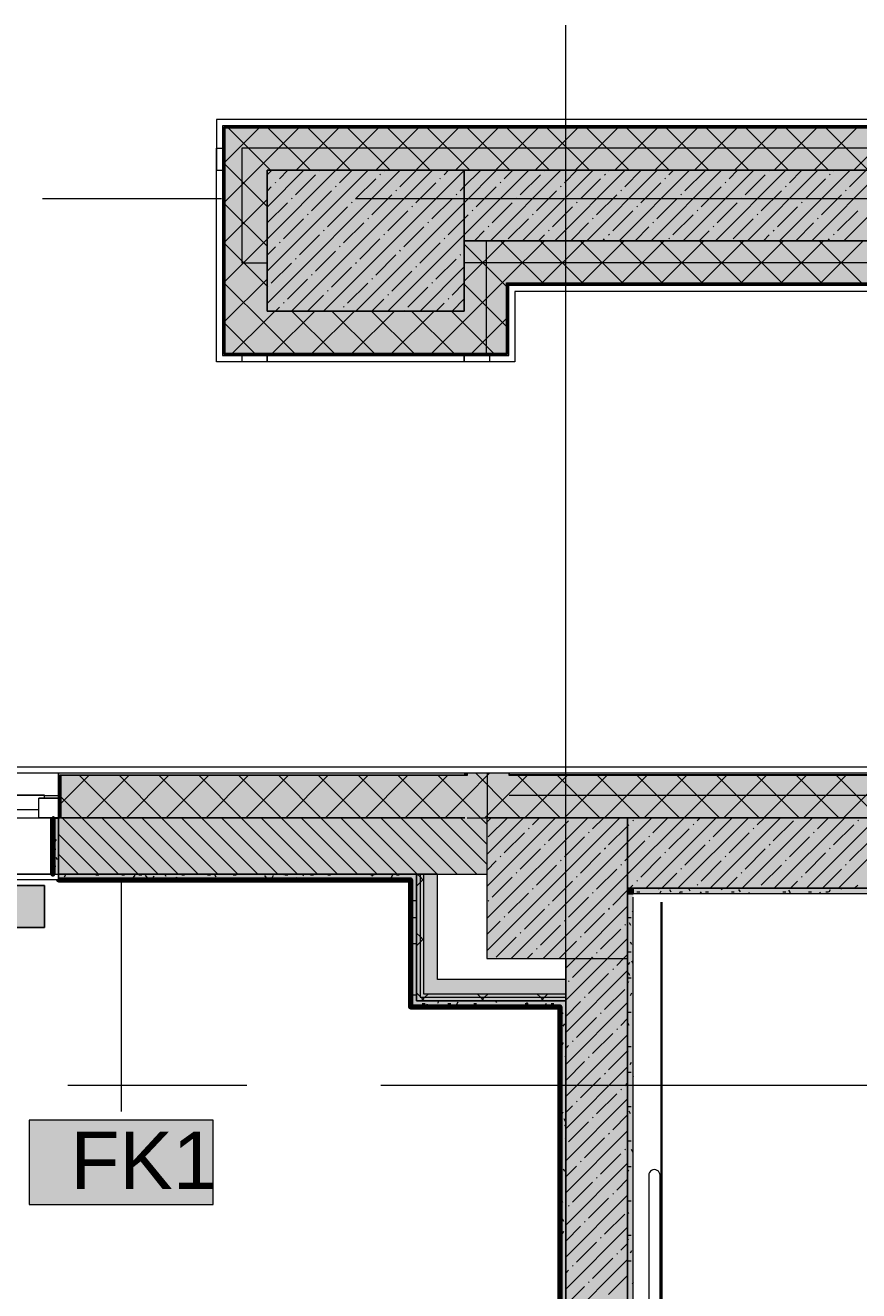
# Model space of a CAD drawing. Header units: millimetres. Extents: x -3817 to 677485, y -22715 to 103890.
# Drawn here: x 119536 to 122494, y 19331 to 23826 of the extents above; entities that cross this region are included whole.
import ezdxf

# ---------------------------------------------------------------- set-up
doc = ezdxf.new("R2010")
doc.units = ezdxf.units.MM
doc.layers.add('PDF _Геометрия', color=7, linetype='Continuous', true_color=0x1d1d1d)
doc.layers.add('PDF _Сплошная заливка', color=7, linetype='Continuous', true_color=0xffffff)
doc.layers.add('PDF _Текст', color=7, linetype='Continuous')
doc.styles.add('PDF GOST-Common', font='arial.ttf')

msp = doc.modelspace()

# ---------------------------------------------------------------- hatches: boundary and pattern name
at = {"layer": 'PDF _Сплошная заливка', "transparency": 33554559}
for points in [[(125323.6, 23311.4), (125323.6, 23461.3), (120243.6, 23461.3), (120243.6, 23311.4), (124692.7, 23311.4)], [(125073.6, 23061.4), (125073.6, 23311.4), (121093.6, 23311.4), (121093.6, 23061.4), (124692.7, 23061.4)], [(125073.6, 22911.3), (125073.6, 23061.4), (121243.6, 23061.4), (121243.6, 22911.3), (124923.6, 22911.3)], [(121103.6, 21011.3), (121253.6, 21011.3), (121253.6, 21169.3), (121103.6, 21169.3), (121103.6, 21161.3)], [(122031.5, 21011.3), (124923.6, 21011.3), (124923.6, 21161.3), (121253.6, 21161.3), (121253.6, 21011.3), (121673.6, 21011.3)], [(125053.6, 20761.3), (125073.6, 20761.3), (125073.6, 21011.3), (121673.6, 21011.3), (121673.6, 20761.3), (124848.6, 20761.3)], [(125053.6, 20741.3), (125073.6, 20741.3), (125073.6, 20761.3), (121694.1, 20761.3), (121694.1, 20741.3), (124692.7, 20741.3)], [(121433.6, 15831.3), (121453.6, 15831.3), (121453.6, 20361.3), (121433.6, 20361.3), (121433.6, 15844.4)]]:
    msp.add_hatch(color=256, dxfattribs=at).paths.add_polyline_path(points)
h = msp.add_hatch(color=256, dxfattribs=at)
h.paths.add_polyline_path([(116708.9, 21011.3), (118445.6, 21011.3), (118445.6, 21161.3), (115744, 21161.3), (115744, 21011.3), (116344, 21011.3)], flags=0)
h.paths.add_polyline_path([(121103.6, 21011.3), (121103.6, 21161.3), (119661.6, 21161.3), (119661.6, 21011.3), (121095.6, 21011.3)], flags=0)
h.paths.add_polyline_path([(113089, 21085.3), (113089, 21161.3), (113034, 21161.3), (113049.7, 21139.7)], flags=0)
h = msp.add_hatch(color=256, dxfattribs=at)
h.paths.add_polyline_path([(118253.6, 20811.3), (118453.6, 20811.3), (118453.6, 21011.3), (118253.6, 21009.3)], flags=0)
h.paths.add_polyline_path([(121173.6, 20811.3), (121173.6, 21011.3), (119653.6, 21011.3), (119653.6, 20811.3), (120700.8, 20811.3)], flags=0)
h = msp.add_hatch(color=256, dxfattribs=at)
h.paths.add_polyline_path([(120700.8, 20791.3), (120904.2, 20791.3), (120904.2, 20811.3), (119653.6, 20811.3), (119653.6, 20791.3)], flags=0)
h.paths.add_polyline_path([(118274.6, 20791.3), (118453.6, 20791.3), (118453.6, 20811.3), (118253.6, 20811.3), (118253.6, 20791.3), (118273.6, 20791.3)], flags=0)
h = msp.add_hatch(color=256, dxfattribs=at)
h.paths.add_polyline_path([(121673.6, 12511.4), (121693.6, 12511.4), (121693.6, 12711.4), (121681.6, 12711.4), (121679.7, 12656.3), (121673.6, 12656.3)], flags=0)
h.paths.add_polyline_path([(121693.6, 14161.3), (121693.6, 20741.3), (121673.6, 20741.3), (121673.7, 14216.3), (121681.6, 14216.3), (121681.6, 14161.3)], flags=0)
h = msp.add_hatch(color=256, dxfattribs=at)
h.paths.add_polyline_path([(121673.6, 12291.4), (121673.6, 12711.4), (121453.6, 12711.4), (121453.6, 12291.4)], flags=0)
h.paths.add_polyline_path([(121623.6, 14161.3), (121673.6, 14161.3), (121673.6, 15311.3), (121453.6, 15311.3), (121453.6, 14161.3), (121593.6, 14161.3)], flags=0)
h.paths.add_polyline_path([(121465.6, 15811.3), (121673.6, 15811.3), (121673.6, 20511.3), (121453.6, 20511.3), (121453.6, 15811.3)], flags=0)
at = {"layer": 'PDF _Сплошная заливка', "true_color": 0xe7e7e7, "transparency": 33554559}
msp.add_hatch(color=254, dxfattribs=at).paths.add_polyline_path([(120949.2, 20386.3), (121453.6, 20386.3), (121453.6, 20436.3), (120949.2, 20436.3), (120949.2, 20400.4)])

# ---------------------------------------------------------------- linework, layer by layer
at = {"layer": 'PDF _Геометрия', "color": 253, "lineweight": 9, "true_color": 0xaaaaaa}
for points in [[(121453.6, 19059.5), (121453.6, 21326.4), (121453.6, 23826.4)], [(119596.4, 23211.3), (120231.4, 23211.3)], [(120707.7, 23211.3), (122823.6, 23211.3), (125323.6, 23211.3)], [(119653.6, 21081.3), (119583.6, 21081.3)], [(118453.6, 21011.3), (119653.6, 21011.3)], [(121673.6, 19061.3), (121673.6, 19261.3), (121748.6, 19261.3), (121673.6, 19261.3), (121673.6, 20761.3), (125073.6, 20761.3), (125073.6, 19261.3), (125073.6, 15361.4), (124978.6, 15361.4)], [(119686.4, 20061.3), (120321.4, 20061.3)], [(120797.7, 20061.3), (123003.6, 20061.3), (125503.6, 20061.3)]]:
    msp.add_lwpolyline(points, dxfattribs=at)
at = {"layer": 'PDF _Геометрия', "color": 9, "lineweight": 9, "true_color": 0xc0c0c0}
for points in [[(125481.6, 17131.3), (125503.6, 17131.3), (125503.6, 23491.3), (125323.6, 23491.3), (120213.6, 23491.3), (120213.6, 23311.4), (120235.6, 23311.4)], [(125073.6, 16861.3), (125073.6, 20741.3), (125073.6, 20761.3), (125073.6, 17131.3), (125323.6, 17131.3), (125481.6, 17131.3), (125481.6, 23469.3), (125476.6, 23469.3), (125323.6, 23469.3), (120235.6, 23469.3), (120235.6, 23464.4), (120235.6, 23311.4), (120235.6, 22653.3), (120240.6, 22653.3), (120393.6, 22653.3), (121093.6, 22653.3), (121093.6, 22631.3), (120393.6, 22631.3), (120213.6, 22631.3), (120213.6, 23390.3), (120235.6, 23390.3)], [(124915.6, 22881.3), (121273.6, 22881.3), (121273.6, 22631.3), (121093.6, 22631.3), (121093.6, 22653.3), (121246.6, 22653.3), (121251.6, 22653.3), (121251.6, 22903.3), (124915.6, 22903.3), (124915.6, 21169.3), (121253.6, 21169.3), (121095.6, 21169.3), (119653.6, 21169.3), (118453.6, 21169.3)], [(124915.6, 21191.3), (115744, 21191.3), (115744, 21168.3)], [(119653.6, 21011.3), (119653.6, 20811.3), (121173.6, 20811.3)], [(125053.6, 16861.3), (125053.6, 20741.3), (121694.1, 20741.3), (121694.1, 20761.3), (125073.6, 20761.3), (121694.1, 20761.3), (121673.6, 20761.3), (121673.6, 21011.3), (124915.6, 21011.3), (121253.6, 21011.3), (121453.6, 21011.3), (121673.6, 21011.3), (121673.6, 14216.3), (121673.6, 20741.3), (121673.6, 20761.3), (121694.1, 20761.3), (124773.6, 20761.3), (124848.6, 20761.3), (124773.6, 20761.3)], [(121173.6, 15511.3), (118253.6, 15511.3), (118253.6, 16281.4), (118253.6, 15531.3), (118253.6, 15511.3), (121173.6, 15511.3), (121173.6, 15531.3), (121173.6, 15811.3), (121453.6, 15811.3), (121453.6, 15831.3), (121453.6, 20361.3), (121433.6, 20361.3), (120924.2, 20361.3), (120924.2, 20811.3), (120904.2, 20811.3), (119653.6, 20811.3), (119653.6, 20791.3), (119653.6, 20811.3)], [(119653.6, 20791.3), (118453.6, 20791.3), (118453.6, 20811.3), (118253.6, 20811.3), (118253.6, 20791.3), (118253.6, 20566.3), (118273.6, 20566.3), (118253.6, 20566.3), (118253.6, 20400.4)], [(121681.6, 14161.3), (121693.6, 14161.3), (121693.6, 20729.3)], [(121453.6, 20511.3), (121453.6, 15811.3)], [(120904.2, 20361.3), (120904.2, 20341.3)]]:
    msp.add_lwpolyline(points, dxfattribs=at)
at = {"layer": 'PDF _Геометрия', "color": 7, "lineweight": 9}
for points in [[(125476.6, 17131.3), (125476.6, 23464.4), (125473.6, 23464.4), (125323.6, 23464.4), (120240.6, 23464.4), (120240.6, 23461.3), (120240.6, 23311.4), (120240.6, 22658.3), (120243.6, 22658.3), (120393.6, 22658.3), (121093.6, 22658.3), (121243.6, 22658.3), (121246.6, 22658.3), (121246.6, 22908.3), (121251.6, 22908.3)], [(125473.6, 17131.3), (125473.6, 23461.3), (125323.6, 23461.3), (120243.6, 23461.3), (120243.6, 23311.4), (120243.6, 22661.3), (120393.6, 22661.3), (121093.6, 22661.3), (121243.6, 22661.3), (121243.6, 22911.3), (121246.6, 22911.3), (121251.6, 22911.3), (124923.6, 22911.3), (124923.6, 22908.3), (124923.6, 22903.3), (124923.6, 21161.3), (124920.6, 21161.3), (124915.6, 21161.3), (121253.6, 21161.3), (121253.6, 21164.3), (121253.6, 21169.3), (121253.6, 21164.3)], [(125402.6, 17131.3), (125402.6, 23390.3), (120303.6, 23390.3), (120303.6, 22982.3), (120393.6, 22982.3)], [(121172.6, 22653.3), (121172.6, 23061.4)], [(125073.6, 22982.3), (121172.6, 22982.3), (121093.6, 22982.3)], [(121251.6, 22903.3), (121251.6, 22908.3), (124920.6, 22908.3), (124920.6, 22903.3), (124920.6, 21164.3), (124915.6, 21164.3), (121253.6, 21164.3), (121253.6, 21161.3)], [(119661.6, 21011.3), (121095.6, 21011.3), (119661.6, 21011.3), (119658.6, 21011.3), (119653.6, 21011.3), (119658.6, 21011.3), (119658.6, 21164.3), (121095.6, 21164.3), (121095.6, 21169.3)], [(121103.6, 21169.3), (121103.6, 21161.3), (121100.6, 21161.3), (121095.6, 21161.3), (119661.6, 21161.3), (119661.6, 21011.3), (119658.6, 21011.3)], [(121095.6, 21164.3), (121100.6, 21164.3), (121100.6, 21169.3)], [(121174.6, 21169.3), (121174.6, 21011.3)], [(124996.1, 21090.3), (121253.6, 21090.3)], [(121103.6, 21011.3), (121253.6, 21011.3)], [(119653.6, 20791.3), (120904.2, 20791.3)], [(119875.6, 20790.8), (119875.6, 19967.6)], [(120904.2, 20790.3), (120904.2, 20361.3)], [(120936.7, 20811.3), (120936.7, 20436.3), (120936.7, 20386.3), (120936.7, 20373.8), (121453.6, 20373.8)], [(120949.2, 20811.3), (120949.2, 20436.3), (120949.2, 20386.3), (121453.6, 20386.3)], [(120904.2, 20341.3), (121420.6, 20341.3), (121433.6, 20341.3)], [(121433.6, 20340.3), (121433.6, 15844.4), (121433.6, 15831.3)], [(121788.6, 15281.3), (121788.6, 19741.3), (121787.9, 19746.5), (121785.9, 19751.3), (121782.7, 19755.5), (121778.6, 19758.7), (121773.8, 19760.7), (121768.6, 19761.3), (121763.4, 19760.7), (121758.6, 19758.7), (121754.4, 19755.5), (121751.3, 19751.3), (121749.3, 19746.5), (121748.6, 19741.3), (121748.6, 15281.3)]]:
    msp.add_lwpolyline(points, dxfattribs=at)
at = {"layer": 'PDF _Геометрия', "lineweight": 9}
for points in [[(120243.6, 23340.7), (120364.3, 23461.3)], [(120243.6, 23199.2), (120355.7, 23311.4), (120505.7, 23461.3)], [(120406.4, 23311.4), (120256.4, 23461.3)], [(120547.8, 23311.4), (120397.8, 23461.3)], [(120497.1, 23311.4), (120647.1, 23461.3)], [(120689.2, 23311.4), (120539.2, 23461.3)], [(120638.5, 23311.4), (120788.5, 23461.3)], [(120830.6, 23311.4), (120680.6, 23461.3)], [(120779.9, 23311.4), (120929.9, 23461.3)], [(120972, 23311.4), (120822, 23461.3)], [(120921.4, 23311.4), (121071.4, 23461.3)], [(121113.5, 23311.4), (120963.5, 23461.3)], [(121062.8, 23311.4), (121212.8, 23461.3)], [(121254.9, 23311.4), (121104.9, 23461.3)], [(121204.2, 23311.4), (121354.2, 23461.3)], [(121396.3, 23311.4), (121246.3, 23461.3)], [(121345.6, 23311.4), (121495.6, 23461.3)], [(121537.7, 23311.4), (121387.7, 23461.3)], [(121487.1, 23311.4), (121637.1, 23461.3)], [(121679.1, 23311.4), (121529.1, 23461.3)], [(121628.5, 23311.4), (121778.5, 23461.3)], [(121820.6, 23311.4), (121670.6, 23461.3)], [(121769.9, 23311.4), (121919.9, 23461.3)], [(121962, 23311.4), (121812, 23461.3)], [(121911.3, 23311.4), (122061.3, 23461.3)], [(122103.4, 23311.4), (121953.4, 23461.3)], [(122052.7, 23311.4), (122202.7, 23461.3)], [(122244.8, 23311.4), (122094.8, 23461.3)], [(122194.2, 23311.4), (122344.2, 23461.3)], [(122386.3, 23311.4), (122236.3, 23461.3)], [(122335.6, 23311.4), (122485.6, 23461.3)], [(122527.7, 23311.4), (122377.7, 23461.3)], [(122477, 23311.4), (122627, 23461.3)], [(120393.6, 23182.7), (120264.9, 23311.4), (120243.6, 23332.7)], [(120393.6, 23294.7), (120410.2, 23311.4)], [(120393.6, 23180.6), (120524.3, 23311.4)], [(120393.6, 23066.6), (120638.3, 23311.4)], [(120393.6, 22952.5), (120752.4, 23311.4)], [(120393.6, 22838.5), (120866.4, 23311.4)], [(120437.2, 23281.3), (120467.3, 23311.4)], [(120480.5, 22811.3), (120980.5, 23311.4)], [(120494.3, 23224.3), (120565.5, 23295.6)], [(120579.8, 23309.8), (120581.3, 23311.4)], [(120594.5, 22811.3), (121093.6, 23310.4), (121094.5, 23311.4)], [(120651.1, 23267.1), (120695.4, 23311.4)], [(120708.6, 22811.3), (121093.6, 23196.4), (121208.6, 23311.4)], [(120793.6, 23295.6), (120796, 23298)], [(120807.9, 23309.8), (120809.4, 23311.4)], [(120822.6, 22811.3), (121093.6, 23082.3), (121322.6, 23311.4)], [(120864.9, 23252.8), (120923.5, 23311.4)], [(121021.7, 23295.6), (121037.5, 23311.4)], [(121078.8, 23238.6), (121093.6, 23253.4), (121150, 23309.8)], [(121186.7, 23061.4), (121436.7, 23311.4)], [(121235.6, 23281.3), (121265.6, 23311.4)], [(121292.6, 23224.3), (121363.9, 23295.6)], [(121300.7, 23061.4), (121550.7, 23311.4)], [(121378.1, 23309.8), (121379.6, 23311.4)], [(121414.8, 23061.4), (121664.8, 23311.4)], [(121449.4, 23267.1), (121493.7, 23311.4)], [(121528.8, 23061.4), (121778.8, 23311.4)], [(121592, 23295.6), (121594.4, 23298)], [(121606.2, 23309.8), (121607.7, 23311.4)], [(121642.9, 23061.4), (121892.9, 23311.4)], [(121663.3, 23252.8), (121721.8, 23311.4)], [(121756.9, 23061.4), (122006.9, 23311.4)], [(121820.1, 23295.6), (121835.8, 23311.4)], [(121871, 23061.4), (122121, 23311.4)], [(121877.1, 23238.6), (121948.4, 23309.8)], [(121985, 23061.4), (122235, 23311.4)], [(122033.9, 23281.3), (122063.9, 23311.4)], [(122090.9, 23224.3), (122162.2, 23295.6)], [(122099.1, 23061.4), (122349.1, 23311.4)], [(122176.5, 23309.8), (122178, 23311.4)], [(122213.1, 23061.4), (122463.1, 23311.4)], [(122247.8, 23267.1), (122292, 23311.4)], [(122327.2, 23061.4), (122577.2, 23311.4)], [(122390.3, 23295.6), (122392.7, 23298)], [(122404.6, 23309.8), (122406.1, 23311.4)], [(122441.2, 23061.4), (122691.2, 23311.4)], [(122461.6, 23252.8), (122520.1, 23311.4)], [(120393.6, 23237.7), (120408.7, 23252.8)], [(120423, 23267.1), (120425.3, 23269.4)], [(120636.8, 23252.8), (120639.2, 23255.2)], [(120708.1, 23210), (120779.4, 23281.3)], [(120850.7, 23238.6), (120853, 23240.9)], [(120921.9, 23195.8), (120993.2, 23267.1)], [(121007.5, 23281.3), (121009.8, 23283.7)], [(121135.8, 23181.5), (121207.1, 23252.8)], [(121221.3, 23267.1), (121223.7, 23269.4)], [(121435.2, 23252.8), (121437.5, 23255.2)], [(121506.4, 23210), (121577.7, 23281.3)], [(121649, 23238.6), (121651.4, 23240.9)], [(121720.3, 23195.8), (121791.6, 23267.1)], [(121805.8, 23281.3), (121808.2, 23283.7)], [(121934.1, 23181.5), (122005.4, 23252.8)], [(122019.7, 23267.1), (122022, 23269.4)], [(122233.5, 23252.8), (122235.9, 23255.2)], [(122304.8, 23210), (122376.1, 23281.3)], [(122447.4, 23238.6), (122449.7, 23240.9)], [(120243.6, 23057.8), (120393.6, 23207.8)], [(120394.5, 23124.5), (120465.7, 23195.8)], [(120480, 23210), (120482.4, 23212.4)], [(120551.3, 23167.3), (120622.6, 23238.6)], [(120693.8, 23195.8), (120696.2, 23198.2)], [(120765.1, 23153), (120836.4, 23224.3)], [(120979, 23138.8), (121050.2, 23210)], [(121064.5, 23224.3), (121066.9, 23226.7)], [(121192.8, 23124.5), (121264.1, 23195.8)], [(121278.3, 23210), (121280.7, 23212.4)], [(121349.6, 23167.3), (121420.9, 23238.6)], [(121492.2, 23195.8), (121494.6, 23198.2)], [(121563.5, 23153), (121634.7, 23224.3)], [(121777.3, 23138.8), (121848.6, 23210)], [(121862.8, 23224.3), (121865.2, 23226.7)], [(121991.2, 23124.5), (122062.4, 23195.8)], [(122076.7, 23210), (122079.1, 23212.4)], [(122148, 23167.3), (122219.3, 23238.6)], [(122290.5, 23195.8), (122292.9, 23198.2)], [(122361.8, 23153), (122433.1, 23224.3)], [(120393.6, 23041.3), (120243.6, 23191.3)], [(120537, 23153), (120539.4, 23155.4)], [(120608.3, 23110.3), (120679.6, 23181.5)], [(120822.1, 23096), (120893.4, 23167.3)], [(120907.7, 23181.5), (120910.1, 23183.9)], [(121036, 23081.7), (121093.6, 23139.3), (121107.3, 23153)], [(121121.5, 23167.3), (121123.9, 23169.7)], [(121335.4, 23153), (121337.7, 23155.4)], [(121406.7, 23110.3), (121477.9, 23181.5)], [(121620.5, 23096), (121691.8, 23167.3)], [(121706, 23181.5), (121708.4, 23183.9)], [(121834.3, 23081.7), (121905.6, 23153)], [(121919.9, 23167.3), (121922.2, 23169.7)], [(122133.7, 23153), (122136.1, 23155.4)], [(122205, 23110.3), (122276.3, 23181.5)], [(122418.8, 23096), (122490.1, 23167.3)], [(120451.5, 23067.5), (120522.8, 23138.8)], [(120665.3, 23053.2), (120736.6, 23124.5)], [(120750.9, 23138.8), (120753.2, 23141.1)], [(120879.2, 23039), (120950.5, 23110.3)], [(120964.7, 23124.5), (120967.1, 23126.9)], [(121178.6, 23110.3), (121180.9, 23112.6)], [(121249.8, 23067.5), (121321.1, 23138.8)], [(121471.8, 23061.4), (121535, 23124.5)], [(121549.2, 23138.8), (121551.6, 23141.1)], [(121699.9, 23061.4), (121748.8, 23110.3)], [(121763.1, 23124.5), (121765.4, 23126.9)], [(121976.9, 23110.3), (121979.3, 23112.6)], [(122048.2, 23067.5), (122119.5, 23138.8)], [(122270.1, 23061.4), (122333.3, 23124.5)], [(122347.6, 23138.8), (122349.9, 23141.1)], [(120243.6, 22916.4), (120393.6, 23066.4)], [(120508.5, 23010.5), (120579.8, 23081.7)], [(120594, 23096), (120596.4, 23098.4)], [(120722.4, 22996.2), (120793.6, 23067.5)], [(120807.9, 23081.7), (120810.3, 23084.1)], [(120978.5, 22661.3), (121093.6, 22776.5), (121243.6, 22926.5), (121378.5, 23061.4)], [(121021.7, 23067.5), (121024.1, 23069.9)], [(121093.6, 23059.3), (121095.6, 23061.4)], [(121093.6, 22917.9), (121237.1, 23061.4)], [(121129.6, 23061.4), (121164.3, 23096)], [(121372, 22911.3), (121243.6, 23039.8), (121222, 23061.4)], [(121357.7, 23061.4), (121378.1, 23081.7)], [(121513.5, 22911.3), (121363.5, 23061.4)], [(121369.9, 22911.3), (121519.9, 23061.4)], [(121392.4, 23096), (121394.8, 23098.4)], [(121654.9, 22911.3), (121504.9, 23061.4)], [(121511.3, 22911.3), (121661.3, 23061.4)], [(121585.8, 23061.4), (121592, 23067.5)], [(121606.2, 23081.7), (121608.6, 23084.1)], [(121796.3, 22911.3), (121646.3, 23061.4)], [(121652.7, 22911.3), (121802.7, 23061.4)], [(121937.7, 22911.3), (121787.7, 23061.4)], [(121794.2, 22911.3), (121944.2, 23061.4)], [(121820.1, 23067.5), (121822.5, 23069.9)], [(121928, 23061.4), (121962.6, 23096)], [(122079.1, 22911.3), (121929.1, 23061.4)], [(121935.6, 22911.3), (122085.6, 23061.4)], [(122220.6, 22911.3), (122070.6, 23061.4)], [(122077, 22911.3), (122227, 23061.4)], [(122156.1, 23061.4), (122176.5, 23081.7)], [(122190.7, 23096), (122193.1, 23098.4)], [(122362, 22911.3), (122212, 23061.4)], [(122218.4, 22911.3), (122368.4, 23061.4)], [(122503.4, 22911.3), (122353.4, 23061.4)], [(122359.8, 22911.3), (122509.8, 23061.4)], [(122384.2, 23061.4), (122390.3, 23067.5)], [(122404.6, 23081.7), (122407, 23084.1)], [(120393.6, 22899.9), (120243.6, 23049.9)], [(120393.6, 23009.6), (120423, 23039)], [(120437.2, 23053.2), (120439.6, 23055.6)], [(120565.5, 22953.4), (120636.8, 23024.7)], [(120651.1, 23039), (120653.4, 23041.3)], [(120864.9, 23024.7), (120867.3, 23027.1)], [(120936.2, 22981.9), (121007.5, 23053.2)], [(121093, 23024.7), (121093.6, 23025.3)], [(121243.6, 22898.4), (121093.6, 23048.4)], [(120408.7, 22910.7), (120480, 22981.9)], [(120494.3, 22996.2), (120496.6, 22998.6)], [(120708.1, 22981.9), (120710.5, 22984.3)], [(120779.4, 22939.2), (120850.7, 23010.5)], [(120921.9, 22967.7), (120924.3, 22970.1)], [(120993.2, 22924.9), (121064.5, 22996.2)], [(121078.8, 23010.5), (121081.1, 23012.8)], [(120243.6, 22775), (120393.6, 22925)], [(120551.3, 22939.2), (120553.7, 22941.6)], [(120622.6, 22896.4), (120693.8, 22967.7)], [(120765.1, 22924.9), (120767.5, 22927.3)], [(120836.4, 22882.2), (120907.7, 22953.4)], [(120936.7, 22811.3), (121093.6, 22968.3)], [(120490.7, 22661.3), (120393.6, 22758.4), (120243.6, 22908.4)], [(120394.5, 22896.4), (120396.8, 22898.8)], [(120465.7, 22853.6), (120537, 22924.9)], [(120608.3, 22882.2), (120610.7, 22884.5)], [(120679.6, 22839.4), (120750.9, 22910.7)], [(120893.4, 22825.1), (120964.7, 22896.4)], [(120979, 22910.7), (120981.3, 22913)], [(121050.2, 22867.9), (121093.6, 22911.2)], [(121243.6, 22757), (121093.6, 22907)], [(120451.5, 22839.4), (120453.9, 22841.8)], [(120537.5, 22811.3), (120594, 22867.9)], [(120765.6, 22811.3), (120807.9, 22853.6)], [(120822.1, 22867.9), (120824.5, 22870.3)], [(120993.7, 22811.3), (121021.7, 22839.4)], [(121036, 22853.6), (121038.4, 22856)], [(121050.7, 22811.3), (121093.6, 22854.2)], [(120271.4, 22661.3), (120393.6, 22783.6), (120421.4, 22811.3)], [(120412.8, 22661.3), (120562.8, 22811.3)], [(120423.5, 22811.3), (120437.2, 22825.1)], [(120632.1, 22661.3), (120482.1, 22811.3)], [(120554.2, 22661.3), (120704.2, 22811.3)], [(120773.5, 22661.3), (120623.5, 22811.3)], [(120665.3, 22825.1), (120667.7, 22827.5)], [(120695.6, 22661.3), (120845.6, 22811.3)], [(120914.9, 22661.3), (120764.9, 22811.3)], [(120837.1, 22661.3), (120987.1, 22811.3)], [(120879.6, 22811.3), (120881.5, 22813.2)], [(121056.4, 22661.3), (120906.4, 22811.3)], [(121197.8, 22661.3), (121093.6, 22765.5), (121047.8, 22811.3)], [(120349.2, 22661.3), (120243.6, 22767)], [(121119.9, 22661.3), (121243.6, 22785)], [(119661.6, 21061.6), (119761.3, 21161.3)], [(120077.9, 20811.3), (119877.9, 21011.3), (119727.9, 21161.3)], [(119752.7, 21011.3), (119902.7, 21161.3)], [(120219.3, 20811.3), (120019.3, 21011.3), (119869.3, 21161.3)], [(119894.2, 21011.3), (120044.2, 21161.3)], [(120360.8, 20811.3), (120160.8, 21011.3), (120010.8, 21161.3)], [(120035.6, 21011.3), (120185.6, 21161.3)], [(120502.2, 20811.3), (120302.2, 21011.3), (120152.2, 21161.3)], [(120177, 21011.3), (120327, 21161.3)], [(120643.6, 20811.3), (120443.6, 21011.3), (120293.6, 21161.3)], [(120318.4, 21011.3), (120468.4, 21161.3)], [(120785, 20811.3), (120585, 21011.3), (120435, 21161.3)], [(120459.8, 21011.3), (120609.8, 21161.3)], [(120949.2, 20788.6), (120936.7, 20801.1), (120926.5, 20811.3), (120726.5, 21011.3), (120576.5, 21161.3)], [(120601.3, 21011.3), (120751.3, 21161.3)], [(121067.9, 20811.3), (120867.9, 21011.3), (120717.9, 21161.3)], [(120742.7, 21011.3), (120892.7, 21161.3)], [(121173.6, 20847.1), (121009.3, 21011.3), (120859.3, 21161.3)], [(120884.1, 21011.3), (121034.1, 21161.3)], [(121173.6, 20988.5), (121150.7, 21011.3), (121103.6, 21058.5), (121000.7, 21161.3)], [(121025.5, 21011.3), (121103.6, 21089.4), (121183.5, 21169.3)], [(121292.1, 21011.3), (121253.6, 21049.9), (121134.1, 21169.3)], [(121167, 21011.3), (121253.6, 21098), (121317, 21161.3)], [(121433.6, 21011.3), (121283.6, 21161.3)], [(121308.4, 21011.3), (121458.4, 21161.3)], [(121575, 21011.3), (121425, 21161.3)], [(121449.8, 21011.3), (121599.8, 21161.3)], [(121716.4, 21011.3), (121566.4, 21161.3)], [(121591.2, 21011.3), (121741.2, 21161.3)], [(121857.8, 21011.3), (121707.8, 21161.3)], [(121732.6, 21011.3), (121882.6, 21161.3)], [(121999.2, 21011.3), (121849.2, 21161.3)], [(121874.1, 21011.3), (122024.1, 21161.3)], [(122140.7, 21011.3), (121990.7, 21161.3)], [(122015.5, 21011.3), (122165.5, 21161.3)], [(122282.1, 21011.3), (122132.1, 21161.3)], [(122156.9, 21011.3), (122306.9, 21161.3)], [(122423.5, 21011.3), (122273.5, 21161.3)], [(122298.3, 21011.3), (122448.3, 21161.3)], [(122564.9, 21011.3), (122414.9, 21161.3)], [(122439.7, 21011.3), (122589.7, 21161.3)], [(119936.5, 20811.3), (119736.5, 21011.3), (119661.6, 21086.3)], [(119865.8, 20811.3), (119665.8, 21011.3)], [(120007.2, 20811.3), (119807.2, 21011.3)], [(120148.6, 20811.3), (119948.6, 21011.3)], [(120290.1, 20811.3), (120090.1, 21011.3)], [(120431.5, 20811.3), (120231.5, 21011.3)], [(120572.9, 20811.3), (120372.9, 21011.3)], [(120714.3, 20811.3), (120514.3, 21011.3)], [(120855.7, 20811.3), (120655.7, 21011.3)], [(120997.2, 20811.3), (120797.2, 21011.3)], [(121138.6, 20811.3), (120938.6, 21011.3)], [(121173.6, 20917.8), (121080, 21011.3)], [(121673.6, 20925.1), (121259.8, 20511.3), (121673.6, 20925.1), (121759.8, 21011.3)], [(121673.6, 20811.1), (121373.9, 20511.3), (121673.6, 20811.1), (121873.9, 21011.3)], [(121691.8, 21000.3), (121694.1, 21002.7)], [(121737.9, 20761.3), (121987.9, 21011.3)], [(121763.1, 20957.6), (121816.8, 21011.3)], [(121852, 20761.3), (122102, 21011.3)], [(121919.9, 21000.3), (121930.9, 21011.3)], [(121966, 20761.3), (122216, 21011.3)], [(121976.9, 20943.3), (122044.9, 21011.3)], [(122080.1, 20761.3), (122330.1, 21011.3)], [(122133.7, 20986.1), (122159, 21011.3)], [(122190.7, 20929.1), (122262, 21000.3)], [(122194.1, 20761.3), (122444.1, 21011.3)], [(122308.1, 20761.3), (122558.1, 21011.3)], [(122347.6, 20971.8), (122387.1, 21011.3)], [(122422.2, 20761.3), (122672.2, 21011.3)], [(122490.1, 21000.3), (122492.5, 21002.7)], [(119795.1, 20811.3), (119653.6, 20952.9)], [(121673.6, 20982.1), (121606.2, 20914.8), (121673.6, 20982.1), (121677.5, 20986.1)], [(121820.1, 20900.5), (121891.4, 20971.8)], [(121905.6, 20986.1), (121908, 20988.5)], [(122033.9, 20886.3), (122105.2, 20957.6)], [(122119.5, 20971.8), (122121.8, 20974.2)], [(122333.3, 20957.6), (122335.7, 20959.9)], [(122404.6, 20914.8), (122475.9, 20986.1)], [(121673.6, 20868.1), (121663.3, 20857.8), (121673.6, 20868.1), (121734.5, 20929.1)], [(121748.8, 20943.3), (121751.2, 20945.7)], [(121877.1, 20843.5), (121948.4, 20914.8)], [(121962.6, 20929.1), (121965, 20931.4)], [(122176.5, 20914.8), (122178.9, 20917.2)], [(122247.8, 20872), (122319, 20943.3)], [(122390.3, 20900.5), (122392.7, 20902.9)], [(122461.6, 20857.8), (122532.9, 20929.1)], [(119724.4, 20811.3), (119653.6, 20882.1)], [(121720.3, 20800.8), (121791.6, 20872)], [(121805.8, 20886.3), (121808.2, 20888.7)], [(121934.1, 20786.5), (122005.4, 20857.8)], [(122019.7, 20872), (122022, 20874.4)], [(122090.9, 20829.3), (122162.2, 20900.5)], [(122233.5, 20857.8), (122235.9, 20860.2)], [(122304.8, 20815), (122376.1, 20886.3)], [(121794.9, 20761.3), (121848.6, 20815)], [(121862.8, 20829.3), (121865.2, 20831.6)], [(122076.7, 20815), (122079.1, 20817.4)], [(122148, 20772.2), (122219.3, 20843.5)], [(122365.2, 20761.3), (122433.1, 20829.3)], [(122447.4, 20843.5), (122449.7, 20845.9)], [(119653.7, 20811.3), (119653.6, 20811.4)], [(120924.2, 20768.6), (120936.7, 20781.1), (120949.2, 20793.6)], [(121680.9, 20761.3), (121691.8, 20772.2)], [(121706, 20786.5), (121708.4, 20788.9)], [(121919.9, 20772.2), (121922.2, 20774.6)], [(122023, 20761.3), (122062.4, 20800.8)], [(122251.1, 20761.3), (122276.3, 20786.5)], [(122290.5, 20800.8), (122292.9, 20803.1)], [(122479.2, 20761.3), (122490.1, 20772.2)], [(121453.6, 20477), (121487.9, 20511.3), (121673.6, 20697), (121487.9, 20511.3)], [(120949.2, 20576.5), (120936.7, 20589), (120924.2, 20601.5)], [(120924.2, 20556.5), (120936.7, 20569), (120949.2, 20581.5)], [(121453.6, 20363), (121602, 20511.3), (121673.6, 20583), (121602, 20511.3)], [(121477.9, 20444.4), (121544.9, 20511.3), (121549.2, 20515.6), (121544.9, 20511.3)], [(121634.7, 20487.1), (121659, 20511.3), (121673.6, 20525.9), (121659, 20511.3)], [(121453.6, 20248.9), (121673.6, 20468.9)], [(121535, 20387.3), (121606.2, 20458.6)], [(121620.5, 20472.9), (121622.9, 20475.2)], [(121463.7, 20430.1), (121466, 20432.5)], [(120952.2, 20361.3), (120939.7, 20373.8), (120936.7, 20376.9), (120924.2, 20389.4)], [(120941.2, 20361.3), (120953.7, 20373.8), (120966.2, 20386.3)], [(121164.3, 20361.3), (121151.8, 20373.8), (121139.3, 20386.3)], [(121153.3, 20361.3), (121165.8, 20373.8), (121178.3, 20386.3)], [(121376.5, 20361.3), (121364, 20373.8), (121351.5, 20386.3)], [(121365.5, 20361.3), (121378, 20373.8), (121390.5, 20386.3)], [(121520.7, 20373.1), (121523.1, 20375.4)], [(121592, 20330.3), (121663.3, 20401.6)], [(121453.6, 20305.9), (121506.4, 20358.8)], [(121453.6, 20134.9), (121673.6, 20354.9)], [(121577.7, 20316), (121580.1, 20318.4)], [(121492.2, 20230.5), (121563.5, 20301.8)], [(121649, 20273.3), (121673.6, 20297.8)], [(121453.6, 20020.8), (121673.6, 20240.8)], [(121549.2, 20173.5), (121620.5, 20244.8)], [(121634.7, 20259), (121637.1, 20261.4)], [(121453.6, 20191.9), (121463.7, 20202)], [(121477.9, 20216.3), (121480.3, 20218.6)], [(121606.2, 20116.5), (121673.6, 20183.8)], [(121453.6, 20077.8), (121520.7, 20145)], [(121535, 20159.2), (121537.3, 20161.6)], [(121453.6, 19906.8), (121673.6, 20126.8)], [(121592, 20102.2), (121594.4, 20104.6)], [(121506.4, 20016.7), (121577.7, 20087.9)], [(121663.3, 20059.4), (121673.6, 20069.8)], [(121453.6, 19792.7), (121673.6, 20012.7)], [(121492.2, 20002.4), (121494.6, 20004.8)], [(121563.5, 19959.6), (121634.7, 20030.9)], [(121649, 20045.2), (121651.4, 20047.6)], [(121453.6, 19963.8), (121477.9, 19988.2)], [(121463.7, 19859.9), (121535, 19931.1)], [(121549.2, 19945.4), (121551.6, 19947.8)], [(121620.5, 19902.6), (121673.6, 19955.7)], [(121453.6, 19678.7), (121673.6, 19898.7)], [(121520.7, 19802.8), (121592, 19874.1)], [(121606.2, 19888.4), (121608.6, 19890.7)], [(121663.3, 19831.3), (121665.6, 19833.7)], [(121453.6, 19564.6), (121673.6, 19784.6)], [(121506.4, 19788.6), (121508.8, 19790.9)], [(121577.7, 19745.8), (121649, 19817.1)], [(121453.6, 19735.7), (121492.2, 19774.3)], [(121563.5, 19731.5), (121565.8, 19733.9)], [(121477.9, 19646), (121549.2, 19717.3)], [(121634.7, 19688.8), (121673.6, 19727.6)], [(121453.6, 19450.6), (121673.6, 19670.6)], [(121535, 19589), (121606.2, 19660.3)], [(121620.5, 19674.5), (121622.9, 19676.9)], [(121463.7, 19631.8), (121466, 19634.1)], [(121592, 19532), (121663.3, 19603.2)], [(121453.6, 19507.6), (121506.4, 19560.5)], [(121453.6, 19336.5), (121673.6, 19556.5)], [(121520.7, 19574.7), (121523.1, 19577.1)], [(121577.7, 19517.7), (121580.1, 19520.1)], [(121492.2, 19432.2), (121563.5, 19503.4)], [(121649, 19474.9), (121673.6, 19499.5)], [(121453.6, 19222.5), (121673.6, 19442.5)], [(121477.9, 19417.9), (121480.3, 19420.3)], [(121549.2, 19375.1), (121620.5, 19446.4)], [(121634.7, 19460.7), (121637.1, 19463)], [(121453.6, 19393.6), (121463.7, 19403.7)], [(121606.2, 19318.1), (121673.6, 19385.5)], [(121453.6, 19279.5), (121520.7, 19346.6)], [(121535, 19360.9), (121537.3, 19363.3)]]:
    msp.add_lwpolyline(points, dxfattribs=at)
at = {"layer": 'PDF _Геометрия', "color": 116, "lineweight": 13, "true_color": 0x008040}
for points in [[(120213.6, 23390.3), (120235.6, 23390.3)], [(120303.6, 22653.3), (120303.6, 22631.3)], [(121183.6, 22653.3), (121183.6, 22631.3)], [(119603.6, 21090.3), (119653.6, 21090.3)]]:
    msp.add_lwpolyline(points, dxfattribs=at)
at = {"layer": 'PDF _Геометрия', "color": 9, "lineweight": 9, "true_color": 0xc0c0c0}
for points in [[(121093.6, 23061.4), (121093.6, 22811.3), (120393.6, 22811.3), (120393.6, 23311.4), (125323.6, 23311.4), (125073.6, 23311.4), (121093.6, 23311.4), (121093.6, 23061.4), (125073.6, 23061.4), (121251.6, 23061.4), (121243.6, 23061.4)], [(120393.6, 22631.3), (120393.6, 22653.3)], [(119653.6, 21169.3), (119653.6, 21011.3)], [(119633.6, 21009.3), (119633.6, 20811.3), (119653.6, 20811.3), (119653.6, 21009.3)], [(119632.6, 20811.3), (118474.6, 20811.3)], [(120924.2, 20436.3), (120924.2, 20373.8), (120924.2, 20361.3), (121453.6, 20361.3), (121453.6, 20436.3), (120999.2, 20436.3), (120999.2, 20811.3), (120924.2, 20811.3)]]:
    msp.add_lwpolyline(points, close=True, dxfattribs=at)
at = {"layer": 'PDF _Геометрия', "color": 7, "lineweight": 9}
for points in [[(121093.6, 23311.4), (120393.6, 23311.4), (120393.6, 22811.3), (121093.6, 22811.3)], [(121673.6, 21011.3), (121173.6, 21011.3), (121173.6, 20511.3), (121673.6, 20511.3)], [(121673.6, 21011.3), (121173.6, 21011.3), (121173.6, 20511.3), (121673.6, 20511.3)], [(121673.6, 20741.3), (121693.6, 20741.3)], [(120202.2, 19937.5), (119549.1, 19937.5), (119549.1, 19637.5), (120202.2, 19637.5)]]:
    msp.add_lwpolyline(points, close=True, dxfattribs=at)
at = {"layer": 'PDF _Геометрия', "color": 253, "lineweight": 13, "true_color": 0xaaaaaa}
for points in [[(119603.6, 21091.3), (118503.6, 21091.3), (118503.6, 21081.3), (118523.6, 21081.3), (118523.6, 21041.3), (119583.6, 21041.3), (119583.6, 21081.3), (119603.6, 21081.3)], [(119583.6, 21011.3), (119583.6, 21081.3), (119653.6, 21081.3), (119653.6, 21011.3)]]:
    msp.add_lwpolyline(points, close=True, dxfattribs=at)
msp.add_lwpolyline([(118503.6, 21091.3), (119603.6, 21091.3)], dxfattribs=at)
at = {"layer": 'PDF _Геометрия', "color": 7, "lineweight": 70, "true_color": 0xffd2ff}
msp.add_lwpolyline([(119632.6, 21009.3), (119632.6, 20811.3), (119633.6, 20811.3), (119633.6, 21009.3)], close=True, dxfattribs=at)
at = {"layer": 'PDF _Геометрия', "lineweight": 9}
for points in [[(121189.6, 21011.3), (121173.6, 20995.4)], [(121303.6, 21011.3), (121173.6, 20881.3)], [(121417.7, 21011.3), (121173.6, 20767.3)], [(121531.7, 21011.3), (121173.6, 20653.2)], [(121645.8, 21011.3), (121173.6, 20539.2)], [(121246.6, 21011.3), (121178.6, 20943.3)], [(121360.6, 21011.3), (121335.4, 20986.1)], [(121463.7, 21000.3), (121392.4, 20929.1)], [(121588.7, 21011.3), (121549.2, 20971.8)], [(121306.9, 20957.6), (121235.6, 20886.3)], [(121323.5, 20974.2), (121321.1, 20971.8)], [(121537.3, 20959.9), (121535, 20957.6)], [(121380.5, 20917.2), (121378.1, 20914.8)], [(121520.7, 20943.3), (121449.4, 20872)], [(121594.4, 20902.9), (121592, 20900.5)], [(121207.1, 20857.8), (121173.6, 20824.3)], [(121223.7, 20874.4), (121221.3, 20872)], [(121363.9, 20900.5), (121292.6, 20829.3)], [(121437.5, 20860.2), (121435.2, 20857.8)], [(121577.7, 20886.3), (121506.4, 20815)], [(121280.7, 20817.4), (121278.3, 20815)], [(121420.9, 20843.5), (121349.6, 20772.2)], [(121634.7, 20829.3), (121563.5, 20758)], [(121651.4, 20845.9), (121649, 20843.5)], [(121264.1, 20800.8), (121192.8, 20729.5)], [(121477.9, 20786.5), (121406.7, 20715.2)], [(121494.6, 20803.1), (121492.2, 20800.8)], [(121321.1, 20743.7), (121249.8, 20672.5)], [(121337.7, 20760.4), (121335.4, 20758)], [(121535, 20729.5), (121463.7, 20658.2)], [(121551.6, 20746.1), (121549.2, 20743.7)], [(121673.6, 20754), (121620.5, 20701)], [(121180.9, 20717.6), (121178.6, 20715.2)], [(121378.1, 20686.7), (121306.9, 20615.4)], [(121394.8, 20703.3), (121392.4, 20701)], [(121608.6, 20689.1), (121606.2, 20686.7)], [(121221.3, 20643.9), (121173.6, 20596.2)], [(121237.9, 20660.6), (121235.6, 20658.2)], [(121451.8, 20646.3), (121449.4, 20643.9)], [(121592, 20672.5), (121520.7, 20601.2)], [(121295, 20603.5), (121292.6, 20601.2)], [(121435.2, 20629.7), (121363.9, 20558.4)], [(121508.8, 20589.3), (121506.4, 20586.9)], [(121649, 20615.4), (121577.7, 20544.1)], [(121665.6, 20632.1), (121663.3, 20629.7)], [(121278.3, 20586.9), (121207.1, 20515.6)], [(121352, 20546.5), (121349.6, 20544.1)], [(121492.2, 20572.7), (121430.9, 20511.3)], [(121335.4, 20529.9), (121316.8, 20511.3)], [(121565.8, 20532.3), (121563.5, 20529.9)]]:
    msp.add_lwpolyline(points, close=True, dxfattribs=at)
at = {"layer": 'PDF _Геометрия', "color": 253, "lineweight": 9, "true_color": 0x9b9b9b}
for points in [[(119644.7, 20933.9), (119639.6, 20925.2)], [(119633.7, 20900.4), (119643.8, 20900.4)], [(119649.8, 20862.1), (119644.7, 20870.8)], [(119633.7, 20839.4), (119643.8, 20839.4)], [(119653.9, 20794.1), (119653.6, 20794.6)], [(119678.1, 20809), (119673.1, 20800.3)], [(119786.1, 20808.9), (119796.2, 20808.9)], [(119877.6, 20808.9), (119887.6, 20808.9)], [(119923.9, 20807.9), (119918.8, 20799.2)], [(119926, 20810.4), (119925.4, 20811.3)], [(119938.5, 20808.9), (119948.6, 20808.9)], [(119967.6, 20799.2), (119962.6, 20808)], [(119991.9, 20803.8), (119986.9, 20795.1)], [(120035.7, 20803.3), (120031, 20811.3)], [(120077.3, 20792.2), (120072.3, 20800.9)], [(120090.9, 20808.9), (120101, 20808.9)], [(120182.4, 20808.9), (120192.4, 20808.9)], [(120207.4, 20811.3), (120206.2, 20809.2)], [(120213.4, 20800.3), (120208.3, 20809.1)], [(120273.8, 20808.9), (120283.9, 20808.9)], [(120373.7, 20794.6), (120371.8, 20791.3)], [(120391.1, 20797.4), (120386, 20806.1)], [(120415.3, 20805.7), (120410.3, 20797)], [(120429.7, 20791.3), (120427.7, 20794.9)], [(120453.8, 20811.3), (120451.9, 20808.2)], [(120456.7, 20808.9), (120466.8, 20808.9)], [(120500.1, 20791.3), (120495.7, 20799)], [(120524.2, 20811.3), (120520, 20804.1)], [(120548.1, 20808.9), (120558.2, 20808.9)], [(120609.1, 20808.9), (120619.2, 20808.9)], [(120619.4, 20793.5), (120618.2, 20791.3)], [(120676.1, 20791.3), (120673.4, 20796)], [(120761.5, 20808.9), (120771.6, 20808.9)], [(120770.5, 20811.3), (120765.7, 20803)], [(120772.9, 20806.6), (120770.1, 20811.3)], [(120838.8, 20807.6), (120833.7, 20798.9)], [(120852.1, 20791.3), (120851.1, 20793)], [(120852.9, 20808.9), (120863, 20808.9)], [(121691.9, 20761.3), (121691.8, 20761)], [(121706.4, 20748), (121716.4, 20748)], [(121786.3, 20758.2), (121784.5, 20761.3)], [(121791.2, 20750.4), (121786.2, 20741.7)], [(121827.9, 20747), (121822.9, 20755.8)], [(121859.3, 20746.3), (121856.4, 20741.3)], [(121858.8, 20748), (121868.8, 20748)], [(121896, 20751.1), (121890.9, 20759.8)], [(121936.8, 20741.3), (121932.6, 20748.7)], [(121938.3, 20761.3), (121937.5, 20760)], [(121950.2, 20748), (121960.3, 20748)], [(122008.7, 20761.3), (122005.5, 20755.9)], [(122041.7, 20748), (122051.7, 20748)], [(122073.7, 20748.1), (122068.6, 20756.8)], [(122105, 20745.3), (122102.7, 20741.3)], [(122224.5, 20748), (122234.6, 20748)], [(122251.4, 20745.1), (122246.3, 20753.9)], [(122288.7, 20741.3), (122288, 20742.7)], [(122316, 20748), (122326, 20748)], [(122359.1, 20741.3), (122356, 20746.8)], [(122376.9, 20748), (122387, 20748)], [(122392.4, 20755.3), (122387.3, 20746.6)], [(122431, 20761.3), (122429, 20757.8)], [(120913.9, 20717.5), (120924, 20717.5)], [(121693.6, 20674.9), (121690.9, 20679.6)], [(120905.9, 20637.1), (120904.2, 20640.1)], [(120913.9, 20656.5), (120924, 20656.5)], [(121675.9, 20656.5), (121686, 20656.5)], [(121684.8, 20629.2), (121679.7, 20637.9)], [(120909.8, 20625.8), (120904.8, 20617.1)], [(120913.9, 20565.1), (120924, 20565.1)], [(121688.9, 20561.2), (121683.8, 20569.9)], [(121680.5, 20497.6), (121675.4, 20488.9)], [(121675.9, 20534.6), (121686, 20534.6)], [(121692.9, 20493.1), (121687.9, 20501.9)], [(121681.8, 20451.5), (121676.8, 20460.2)], [(121676.4, 20429.6), (121673.6, 20424.7)], [(121675.9, 20443.2), (121686, 20443.2)], [(120908.7, 20380.1), (120904.2, 20372.3)], [(120913.9, 20382.2), (120924, 20382.2)], [(121687.5, 20388), (121682.5, 20379.2)], [(120935.9, 20341.3), (120932.5, 20347.3)], [(120944.4, 20351.7), (120954.4, 20351.7)], [(120961.5, 20349.6), (120956.7, 20341.3)], [(121003.1, 20360.8), (120998.1, 20352)], [(121035.8, 20351.7), (121045.9, 20351.7)], [(121071.2, 20356.7), (121066.1, 20348)], [(121111.9, 20341.3), (121110.2, 20344.3)], [(121127.3, 20351.7), (121137.3, 20351.7)], [(121209.6, 20354.9), (121205.9, 20361.3)], [(121310.1, 20351.7), (121320.2, 20351.7)], [(121316.9, 20355.6), (121311.9, 20346.9)], [(121384.9, 20351.5), (121379.9, 20342.8)], [(121401.6, 20351.7), (121411.6, 20351.7)], [(121444.2, 20314.3), (121439.2, 20323.1)], [(121674.7, 20341.8), (121673.6, 20343.8)], [(121675.9, 20321.3), (121686, 20321.3)], [(121448.9, 20279.4), (121443.8, 20270.7)], [(121678.8, 20273.8), (121673.8, 20282.5)], [(121433.6, 20260.3), (121442.1, 20260.3)], [(121444.8, 20211.3), (121439.8, 20202.6)], [(121675.3, 20183.9), (121673.6, 20180.9)], [(121675.9, 20199.3), (121686, 20199.3)], [(121693.6, 20187.2), (121693.1, 20188.1)], [(121433.6, 20138.4), (121442.1, 20138.4)], [(121453.6, 20165.6), (121450.9, 20161)], [(121686.4, 20142.2), (121681.4, 20133.5)], [(121675.9, 20107.9), (121686, 20107.9)], [(121693.6, 20093.6), (121692.6, 20091.9)], [(121433.6, 20046.9), (121442.1, 20046.9)], [(121443.7, 19965.6), (121438.7, 19956.9)], [(121675.9, 19986), (121686, 19986)], [(121684, 19960), (121678.9, 19968.7)], [(121433.6, 19925), (121442.1, 19925)], [(121453.5, 19932.5), (121448.5, 19941.3)], [(121453.6, 19921.8), (121449.8, 19915.3)], [(121453.6, 19871.4), (121452.5, 19873.2)], [(121675.9, 19864.1), (121686, 19864.1)], [(121692.1, 19824), (121687.1, 19832.7)], [(121433.6, 19803.1), (121442.1, 19803.1)], [(121450.5, 19754.8), (121445.5, 19763.6)], [(121677.2, 19760.4), (121673.6, 19754.2)], [(121675.9, 19772.6), (121686, 19772.6)], [(121433.6, 19711.7), (121442.1, 19711.7)], [(121439.3, 19713.2), (121434.3, 19721.9)], [(121438.5, 19651.8), (121433.6, 19643.3)], [(121443.4, 19645.2), (121438.4, 19653.9)], [(121675.9, 19650.7), (121686, 19650.7)], [(121678, 19604.6), (121673.6, 19612.3)], [(121433.6, 19589.7), (121442.1, 19589.7)], [(121434.4, 19583.8), (121433.6, 19582.3)], [(121447.5, 19577.1), (121442.5, 19585.8)], [(121436.3, 19535.5), (121433.6, 19540.3)], [(121445.6, 19542.2), (121440.6, 19533.5)], [(121676.1, 19514.7), (121673.6, 19510.3)], [(121675.9, 19528.8), (121686, 19528.8)], [(121433.6, 19467.8), (121442.1, 19467.8)], [(121687.2, 19473), (121682.2, 19464.3)], [(121675.9, 19437.3), (121686, 19437.3)], [(121433.6, 19376.4), (121442.1, 19376.4)], [(121693.6, 19362.1), (121689.3, 19354.7)]]:
    msp.add_lwpolyline(points, dxfattribs=at)
at = {"layer": 'PDF _Геометрия', "color": 231, "lineweight": 70, "true_color": 0xff80c0}
for points in [[(119653.6, 20791.3), (119653.6, 20790.3), (120903.2, 20790.3), (120903.2, 20340.3), (120904.2, 20340.3), (121432.6, 20340.3), (121432.6, 15832.3), (121152.6, 15832.3), (121152.6, 15831.3), (121152.6, 15532.4), (118274.6, 15532.4), (118274.6, 16311.3), (118273.6, 16311.3)], [(120904.2, 20341.3), (120904.2, 20361.3)]]:
    msp.add_lwpolyline(points, dxfattribs=at)
at = {"layer": 'PDF _Геометрия', "color": 8, "lineweight": 9, "true_color": 0x808080}
msp.add_lwpolyline([(118483.6, 20771.3), (118483.6, 20621.3), (119603.6, 20621.3), (119603.6, 20771.3), (118483.6, 20771.3), (119603.6, 20771.3), (119603.6, 20621.3), (118483.6, 20621.3), (118483.6, 20771.3), (119203.6, 20771.3), (118483.6, 20771.3), (118483.6, 20755.3)], close=True, dxfattribs=at)
at = {"layer": 'PDF _Геометрия', "color": 231, "lineweight": 9, "true_color": 0xff80c0}
for points in [[(120904.2, 20361.3), (120904.2, 20790.3), (120904.2, 20791.3), (119653.6, 20791.3)], [(121173.6, 15831.3), (121432.6, 15831.3), (121433.6, 15831.3), (121433.6, 15844.4), (121433.6, 20340.3), (121433.6, 20341.3), (121420.6, 20341.3), (120904.2, 20341.3)]]:
    msp.add_lwpolyline(points, dxfattribs=at)
at = {"layer": 'PDF _Геометрия', "color": 231, "lineweight": 30, "true_color": 0xff80c0}
msp.add_lwpolyline([(121793.6, 20711.3), (121793.6, 12571.3)], dxfattribs=at)
at = {"layer": 'PDF _Сплошная заливка', "lineweight": 35, "transparency": 33554559}
for points in [[(120393.6, 22661.3), (120393.6, 23311.4), (120243.6, 22661.3), (120243.6, 23311.4)], [(120393.6, 22811.3), (121093.6, 22811.3), (120393.6, 23311.4), (121093.6, 23311.4)], [(121243.6, 22661.3), (121243.6, 23061.4), (121093.6, 22661.3), (121093.6, 23061.4)], [(120393.6, 22661.3), (121093.6, 22661.3), (120393.6, 22811.3), (121093.6, 22811.3)], [(119633.6, 20811.3), (119653.6, 20811.3), (119633.6, 21009.3), (119653.6, 21009.3)], [(121173.6, 20511.3), (121673.6, 20511.3), (121173.6, 21009.3), (121673.6, 21011.3)], [(121173.6, 20511.3), (121673.6, 20511.3), (121173.6, 21009.3), (121673.6, 21011.3)], [(118483.6, 20621.3), (119603.6, 20621.3), (118483.6, 20771.3), (119603.6, 20771.3)], [(120924.2, 20361.3), (120924.2, 20811.3), (120904.2, 20361.3), (120904.2, 20811.3)], [(120936.7, 20373.8), (120936.7, 20811.3), (120924.2, 20373.8), (120924.2, 20811.3)], [(120949.2, 20386.3), (120949.2, 20811.3), (120936.7, 20386.3), (120936.7, 20811.3)], [(121693.6, 20741.3), (121694.1, 20761.3), (121673.6, 20741.3), (121673.6, 20761.3)], [(120924.2, 20361.3), (121453.6, 20361.3), (120924.2, 20373.8), (121453.6, 20373.8)], [(120936.7, 20373.8), (121453.6, 20373.8), (120936.7, 20386.3), (121453.6, 20386.3)], [(120904.2, 20341.3), (121433.6, 20341.3), (120904.2, 20361.3), (121433.6, 20361.3)]]:
    msp.add_solid(points, dxfattribs=at)
at = {"layer": 'PDF _Сплошная заливка', "color": 7, "lineweight": 35, "true_color": 0xffd2ff, "transparency": 33554559}
msp.add_solid([(119632.6, 20811.3), (119633.6, 20811.3), (119632.6, 21009.3)], dxfattribs=at)
at = {"layer": 'PDF _Сплошная заливка', "color": 254, "lineweight": 35, "true_color": 0xffb9dc, "transparency": 33554559}
for points in [[(120903.2, 20790.3), (120904.2, 20791.3), (120700.8, 20790.3)], [(120903.2, 20340.3), (120904.2, 20341.3), (120903.2, 20400.4)]]:
    msp.add_solid(points, dxfattribs=at)
at = {"layer": 'PDF _Сплошная заливка', "color": 254, "lineweight": 35, "true_color": 0xe7e7e7, "transparency": 33554559}
msp.add_solid([(120949.2, 20436.3), (120999.2, 20436.3), (120949.2, 20811.3), (120999.2, 20811.3)], dxfattribs=at)
at = {"layer": 'PDF _Сплошная заливка', "lineweight": 9, "transparency": 33554559}
msp.add_solid([(120202.2, 19937.5), (119549.1, 19937.5), (120202.2, 19637.5), (119549.1, 19637.5)], dxfattribs=at)

# ---------------------------------------------------------------- texts
at = {"layer": 'PDF _Текст', "insert": (119696.2, 19794.1), "char_height": 203.2, "attachment_point": 4, "style": 'PDF GOST-Common'}
msp.add_mtext('FK1', dxfattribs=at)

doc.saveas('drawing.dxf')
